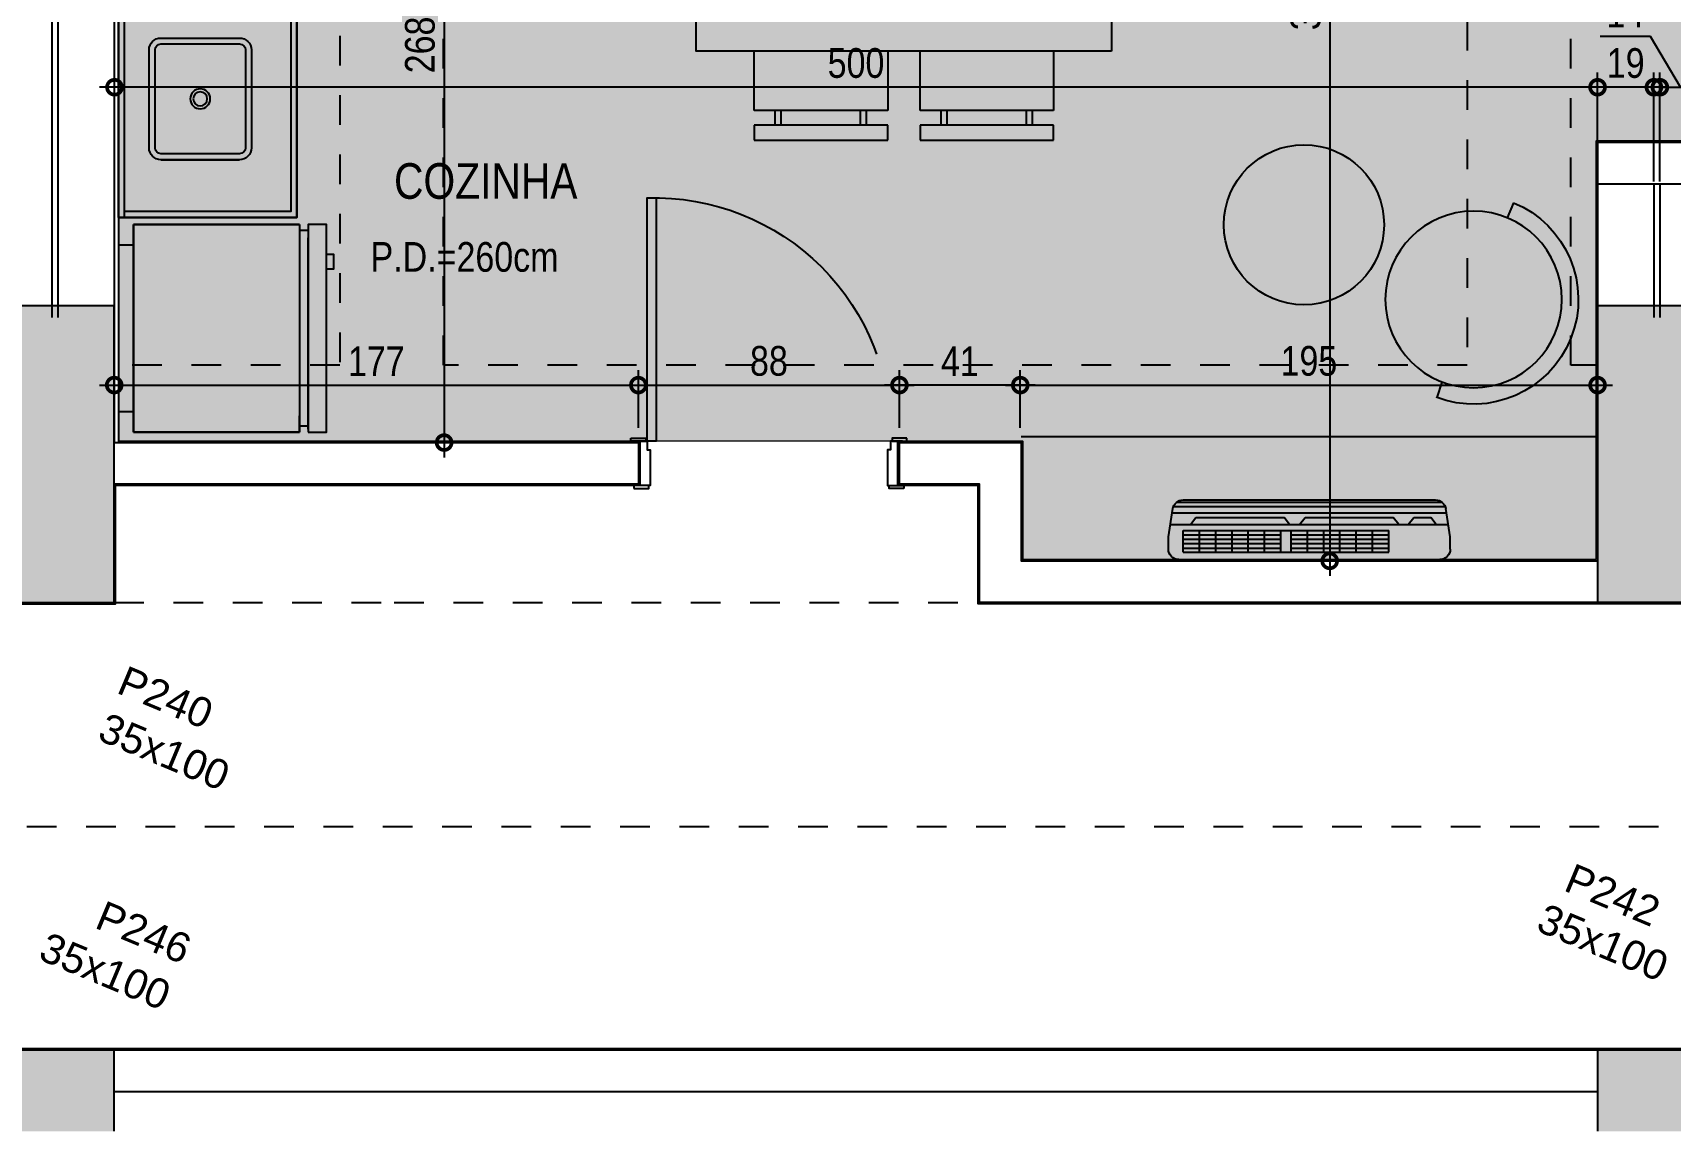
# Model space of a CAD drawing. Header units: metres. Extents: x -41 to 570, y -54 to 184.
# Drawn here: x -14.87 to -9.35, y -54.23 to -50.53 of the extents above; entities that cross this region are included whole.
import ezdxf
from ezdxf.enums import TextEntityAlignment as Align
from ezdxf.xclip import XClip

# ---------------------------------------------------------------- set-up
doc = ezdxf.new("R2010")
doc.units = ezdxf.units.M
doc.header["$XCLIPFRAME"] = 0
for name, pattern in [('DASHEDX2', [1.5, 1, -0.5]), ('ESTILO_TQS_0004', [1.1199999999999999, 0.5, -0.2, 0.01, -0.2, 0.01, -0.2]), ('PUC$0$DASHEDX2', [1.5, 1, -0.5])]:
    doc.linetypes.add(name, pattern=pattern)
for name, color, linetype in [('1', 232, 'DASHEDX2'), ('12', 232, 'Continuous'), ('205', 232, 'ESTILO_TQS_0004'), ('4', 2, 'Continuous'), ('9', 232, 'Continuous'), ('ARQ-DIM', 2, 'Continuous'), ('ARQ-TXT', 2, 'Continuous'), ('PUC$0$ARQ-ALV ACAB', 4, 'Continuous'), ('PUC$0$ARQ-ALV OSSO', 5, 'Continuous'), ('PUC$0$ARQ-CAX @ 1', 1, 'Continuous'), ('PUC$0$ARQ-ENCH', 1, 'Continuous'), ('PUC$0$ARQ-HID', 7, 'Continuous'), ('PUC$0$ARQ-MOB', 7, 'Continuous'), ('PUC$0$ARQ-PRJ', 7, 'PUC$0$DASHEDX2'), ('PUC$0$MAUROAMARELO', 162, 'Continuous')]:
    doc.layers.add(name, color=color, linetype=linetype)
doc.layers.add('PUC$0$ARQ-FORRO', color=9, linetype='Continuous', lineweight=5)
doc.styles.add('Adesa', font='ARIALN.TTF')
doc.styles.get("Standard").update_dxf_attribs({"font": 'arial.ttf'})
doc.dimstyles.new('ADESA 1-0050', dxfattribs={"dimtxt": 0.1, "dimasz": 0.1, "dimexe": 0.05, "dimexo": 0.05, "dimgap": 0.03, "dimtad": 1, "dimdec": 1, "dimlfac": 100, "dimzin": 12, "dimtxsty": 'Adesa', "dimblk": 'DOTSMALL', "dimcen": 1, "dimdle": 0.05, "dimclrd": 1, "dimclre": 1, "dimclrt": 256, "dimazin": 3, "dimtm": 1e-09, "dimtfac": 1, "dimtdec": 1, "dimtmove": 1, "dimatfit": 0, "dimldrblk": 'DOTSMALL', "dimfxl": 0.8, "dimtvp": 2, "dimtolj": 1, "dimtzin": 0, "dimarcsym": 0})

# ---------------------------------------------------------------- blocks, each defined once
blk = doc.blocks.new('PUC$0$00002ITA-AIT-PR-008-BSE-PLA-TIP-R00$0$Cuba 1')
blk.add_line((0.2050000000000978, 0.305000000000291), (0.2050000000000978, 0.03999999999996362))
for points in [[(0.1650000000001342, -4.547473508864641e-13, 0.414213562373095), (0.2050000000000978, 0.03999999999996362), (0.2050000000000978, 0.305000000000291, 0.414213562373095), (0.1650000000001342, 0.3449999999997999), (-0.1650000000001342, 0.3450000000002547, 0.414213562373095), (-0.2050000000001546, 0.3049999999998363), (-0.2050000000001546, 0.03999999999996362, 0.414213562373095), (-0.165000000000191, -4.547473508864641e-13)], [(-0.165000000000191, 0.02000000000043656), (0.1650000000001342, 0.01999999999952706, 0.414213562373095), (0.1849999999996612, 0.03999999999996362), (0.185000000000116, 0.3049999999998363, 0.414213562373095), (0.1650000000001342, 0.3249999999998181), (-0.1650000000001342, 0.3249999999998181, 0.414213562373095), (-0.185000000000116, 0.3049999999998363), (-0.1849999999996612, 0.03999999999996362, 0.414213562373095)]]:
    blk.add_lwpolyline(points, format="xyb", close=True)
for radius in [0.0337021129208581, 0.0237021129208581]:
    blk.add_circle((0, 0.1725000000001273), radius)
blk = doc.blocks.new('*U3397')
at = {"linetype": 'Continuous'}
blk.add_lwpolyline([(0, 0), (0, 0.5999999918791219), (-1.199999999998907, 0.5999999918791219), (-1.199999999998907, 0)], dxfattribs=at)
at = {"lineweight": -2}
for points in [[(-1.199999999998907, 0), (-1.199999999998907, 0.5999999918791219), (0, 0.5999999918791219), (0, 0)], [(-1.179999999998907, 0.02), (-1.179999999998907, 0.5799999918791219), (-0.02000000000000002, 0.5799999918791219), (-0.02, 0.02000000000000013)], [(0, 0.02), (-1.199999999998907, 0.02)], [(0, 0), (-1.199999999998907, 0)]]:
    blk.add_lwpolyline(points, dxfattribs=at)
at = {"lineweight": -2, "extrusion": (0, 0, -1), "zscale": -1, "rotation": 180}
blk.add_blockref('PUC$0$00002ITA-AIT-PR-008-BSE-PLA-TIP-R00$0$Cuba 1', (0.4000000000196451, 0.4474999923912041), dxfattribs=at)
blk = doc.blocks.new('*U3354')
for points in [[(-0.04499999999984539, 0.01000000008298229), (0.004999999999881766, 0.01000000008298229), (0.004999999999881766, 8.256506416060017e-11), (-0.04499999999984539, 8.256506416060017e-11)], [(0.8649999999987084, 0.01000000001440071), (0.8149999999989812, 0.01000000001440071), (0.8149999999989812, 1.395505759560489e-11), (0.8649999999987084, 1.395505759560489e-11)], [(-0.05500000000006366, -0.1599999999634463), (-0.005000000000336513, -0.1599999999634463), (-0.005000000000336513, -0.1499999999630006), (-0.05500000000006366, -0.1499999999630006)], [(0, -0.1499999999630859), (-6.123233995717277e-18, -0.9699999999633984), (0.03000000000020008, -0.9699999999633984), (0.03000000000020009, -0.1499999999630859)], [(0.8749999999981308, -0.1599999999637873), (0.8249999999984037, -0.1599999999637873), (0.8249999999984037, -0.1499999999633417), (0.8749999999981308, -0.1499999999633417)]]:
    blk.add_lwpolyline(points, close=True)
for points in [[(-0.03999999999973625, -0.1499999999628585), (-3.410605131648481e-13, -0.1499999999630859), (-3.410605131648481e-13, -0.1199999999628858), (0.009999999999877218, -0.1199999999628858), (0.009999999999877218, 3.694822052480173e-11), (-0.02500000000077307, 3.717559420024497e-11), (-0.02499999999952252, -0.1499999999628585)], [(0.8599999999991677, -0.1499999999630859), (0.8199999999999998, -0.1499999999633133), (0.8199999999999998, -0.1199999999631132), (0.8099999999997816, -0.1199999999631132), (0.8099999999989858, -2.842344415387998e-14), (0.8450000000000908, 1.989502312893521e-13), (0.8449999999995224, -0.1499999999630859)]]:
    blk.add_lwpolyline(points)
at = {"layer": 'PUC$0$ARQ-PRJ'}
blk.add_arc((0.02365384615401838, -0.1736538461175936), 0.7966973711411198, 268.2986453946612, 1.701354605348371, dxfattribs=at)
blk = doc.blocks.new('PUC$0$pl apto tipo 3 puc')
at = {"layer": 'PUC$0$ARQ-ALV ACAB', "elevation": 4.318356323902826e-06}
for points in [[(-14.594034865218, 0.7660859858552543), (-14.59403197374356, -1.905035675341551), (-12.83724613756041, -1.905035675341551), (-12.83724631144561, -2.055035675341585), (-12.89224610606047, -2.055035675341585)], [(-9.254032021400345, -2.30383286256988), (-9.254032021400345, -1.043804510257637), (-9.224032049007427, -1.043804446940462), (-9.224031996841964, -0.8938044920201438), (-9.6140307469451, -0.8938044940941962), (-9.614031989915349, -2.304062874534997)], [(-5.548965073083528, -2.453819356177433), (-11.69724613756114, -2.453843797776158), (-11.69724613756114, -2.055036599106088), (-11.96724613756116, -2.055035669780953), (-11.96724613756116, -1.905035680910662), (-11.54724613756105, -1.90503566421184), (-11.54724613756105, -2.303843797776181), (-9.614031985331701, -2.303843793192532)]]:
    blk.add_lwpolyline(points, dxfattribs=at)
at = {"layer": 'PUC$0$ARQ-ALV OSSO'}
for p, q in [((-14.60905094744678, 2.860419042223842, 4.318356323902826e-06), (-14.60903198991537, -1.91003567534155, 4.318356323902826e-06)), ((-14.60903198991537, -1.91003567534155, 4.318356323902826e-06), (-12.84224614299433, -1.910035675341551, 4.318356323902826e-06)), ((-12.84224614299433, -1.910035675341551, 4.318356323902826e-06), (-12.8422463060117, -2.050035675341585, 4.318356323902826e-06)), ((-12.8422463060117, -2.050035675341585, 4.318356323902826e-06), (-14.60724966073121, -2.050035675341585, 4.318356323902826e-06))]:
    blk.add_line(p, q, dxfattribs=at)
blk.add_lwpolyline([(-14.79902096237192, 2.001196902857454), (-14.79903198991537, -1.488836797142547)], dxfattribs=at)
at = {"layer": 'PUC$0$ARQ-ALV OSSO', "elevation": 4.318356323902826e-06}
for points in [[(-9.259032028509182, -2.308843797776181), (-9.259032021293933, -1.0388045143331), (-9.229032021293932, -1.038804473578585), (-9.22903197238881, -0.8988045143330088), (-9.609030759231699, -0.8988044943439922), (-9.609031989915364, -2.308843797776181)], [(-9.259032021293933, -1.0388045143331), (-9.609030887726618, -1.03880419299777)], [(-9.419032023141321, -1.038804193793719), (-9.41903202314132, -1.488836797938495)], [(-9.399032023141322, -1.038804193793719), (-9.39903202314132, -1.488836797938495)], [(-9.25724969210978, -2.448819356177433), (-11.69224613756114, -2.448843797776159), (-11.69224613756114, -2.050036599106088), (-11.96224613756116, -2.050035669780953), (-11.96224613756116, -1.910035669780976), (-11.55224613756105, -1.910035675341551), (-11.55224613756105, -2.308843797776181), (-9.609031989915364, -2.308843797776181)]]:
    blk.add_lwpolyline(points, dxfattribs=at)
at = {"layer": 'PUC$0$ARQ-CAX @ 1', "xscale": -1, "rotation": 180}
blk.add_blockref('*U3354', (-12.81224613756097, -2.055035675304409), dxfattribs=at)
at = {"layer": 'PUC$0$ARQ-HID', "extrusion": (0, 0, -1), "xscale": -1.000000000000002, "zscale": -1.000000000000002, "rotation": 90}
blk.add_blockref('*U3397', (14.59403408863873, -1.151311919350521, -4.318356323902826e-06), dxfattribs=at)
blk = doc.blocks.new('PUC$0$pl apto tipo 2 puc')
at = {"layer": 'PUC$0$ARQ-ALV OSSO', "elevation": -8.636712647805652e-06}
blk.add_lwpolyline([(-14.818806158707, 2.001196902857458), (-14.81881744671852, -1.488836797142547)], dxfattribs=at)
blk = doc.blocks.new('PUC$0$GELADEIRA')
for p, q in [((-0.009807916487375223, 0.7391569013258277), (-0.6546741207783497, 0.7391569013258277)), ((-0.05502648320498338, 0.7391492746525046), (-0.009807923656921957, 0.7391569013276467)), ((-0.009807916487261537, 0.7391569013267372), (-0.05502143961894035, 0.7391492755010631)), ((-0.6999985621428777, 0.7092458692974333), (-0.699998562140604, 0.1500008279879694)), ((-0.6999985621404903, 0.7092458692974333), (1.437859395991836e-06, 0.7092458692974333)), ((-0.699998562140604, 0.1500008279870599), (-0.699998562140604, 0.7092458692974333)), ((-0.6999985621404903, 0.1500008279879694), (-0.6999985621404903, 0.7092458692974333)), ((1.437857008568244e-06, 0.7092458693010713), (-0.05502143962155515, 0.7092458692992523)), ((-0.05502143961894035, 0.7092458692983428), (1.437859509678674e-06, 0.7092458692983428)), ((1.437859395936325e-06, 0.1500008279887652), (1.437857008568244e-06, 0.7092458693010713)), ((1.437859395991836e-06, 0.7092458692974333), (1.437859395936325e-06, 0.1500008279869463)), ((1.437859509678674e-06, 0.7092458692983428), (1.437859509623163e-06, 0.1500008279878557)), ((-0.699998562140604, 0.1500008279879694), (1.437859395936325e-06, 0.1500008279887652)), ((1.437859395936325e-06, 0.1500008279869463), (-0.699998562140604, 0.1500008279870599)), ((1.437859509623163e-06, 0.1500008279878557), (-0.6999985621404903, 0.1500008279879694))]:
    blk.add_line(p, q)
blk.add_lwpolyline([(1.437859509678674e-06, 0.7391569013267372), (1.437859509678674e-06, 0.800000827989038), (-0.6999985621404903, 0.8000008279891517), (-0.6999985621404903, 0.7391569013267372)], close=True)
for points in [[(-0.5999985621404675, 0.8000008279891517), (-0.5999985621404675, 0.8240008279891526), (-0.5499985621404562, 0.8240008279891526), (-0.5499985621404562, 0.8000008279891517)], [(-0.6799985621405085, 0.7391569013267372), (-0.6799985621405085, 0.7092458692974333)], [(-0.01999856214047213, 0.7391569013267372), (-0.01999856214047213, 0.7092458692983428)], [(-0.6299985621404403, 0.1500008279879694), (-0.6299985621400992, 0.1000008279879012), (-0.06999856214099515, 0.100000827990175), (-0.06999999999999323, 0.1500000019029131)]]:
    blk.add_lwpolyline(points)
blk = doc.blocks.new('PUC$0$ARQ-LAY-CAD')
for p, q in [((-0.2250000071179556, 0.2999999999993292), (-0.2250000071179556, 0.250000056934482)), ((0.2249999999997954, 0.2999999999993292), (-0.2250000071179556, 0.2999999999993292)), ((0.2249999999997954, 0.250000056934482), (0.2249999999997954, 0.2999999999993292)), ((-0.2250000071179556, 0.250000056934482), (0.2249999999997954, 0.250000056934482)), ((-0.153799955449017, 0.2500001270509529), (-0.1537999483321073, 0.2000001270508278)), ((-0.1337999554499447, 0.250000129897785), (-0.1337999483329213, 0.2000001298974894)), ((-0.1337999554499447, 0.250000129897785), (-0.1337999483329213, 0.2000001298984557)), ((0.1337979952626256, 0.2500000932314492), (0.1337980023794216, 0.2000000932312105)), ((0.1537979952628348, 0.2500000960771445), (0.1537980023790624, 0.2000000960779289)), ((-0.2249999999999091, 0.2000000569358349), (0.2249999999997954, 0.2000000569358349)), ((-0.2249999999999091, 0), (-0.2249999999999091, 0.2000000569358349)), ((0.2249999999997954, 0.2000000569358349), (0.2249999999997954, 0))]:
    blk.add_line(p, q)
blk.add_lwpolyline([(-0.2249999999999091, 0), (0.2249999999997954, 0)])
blk = doc.blocks.new('PUC$0$ARQ_LAY_CAD_RED')
at = {"layer": 'PUC$0$ARQ-MOB'}
for p, q in [((-0.01230181179229817, 0.3527430541242147), (-0.01037502199346818, 0.2974941420323205)), ((0, -0.3529574999999987), (0.001926789798829986, -0.2977085879081045))]:
    blk.add_line(p, q, dxfattribs=at)
blk.add_circle((0, 0), 0.297675, dxfattribs=at)
blk.add_arc((0, 0), 0.3529575, 91.9973642077327, 270.5825098135223, dxfattribs=at)
blk = doc.blocks.new('PUC$0$opção layout final')
at = {"layer": 'PUC$0$ARQ-MOB', "color": 7}
blk.add_lwpolyline([(1.918117386466857, 3.515034853935788), (-0.01677190988693056, 3.515034853935788)], dxfattribs=at)
at = {"layer": 'PUC$0$ARQ-MOB'}
blk.add_lwpolyline([(1.613117223461213, 2.215034881105119), (3.01311722344931, 2.215034881105119), (3.013117223460565, 0.8150348811075503), (1.613117223472468, 0.8150348811075503)], close=True, dxfattribs=at)
at = {"layer": 'PUC$0$ARQ-MOB', "color": 7}
blk.add_circle((0.9645904100012608, 2.800921914524217), 0.2699999999999984, dxfattribs=at)
at = {"layer": 'PUC$0$ARQ-MOB', "color": 7, "xscale": -1, "rotation": 159.5585769805917}
blk.add_blockref('PUC$0$ARQ_LAY_CAD_RED', (0.3927399279514567, 3.05255098465426), dxfattribs=at)
at = {"layer": 'PUC$0$ARQ-MOB', "rotation": 90}
blk.add_blockref('PUC$0$GELADEIRA', (5.059904096670138, 3.499966149146424), dxfattribs=at)
at = {"layer": 'PUC$0$ARQ-MOB'}
for p in [(2.033522263057474, 2.215034881105119), (2.592712183853163, 2.215034881105119)]:
    blk.add_blockref('PUC$0$ARQ-LAY-CAD', p, dxfattribs=at)
blk = doc.blocks.new('PUC$0$pl forro opção 3')
at = {"layer": 'PUC$0$ARQ-FORRO'}
h = blk.add_hatch(color=256, dxfattribs=at)
h.dxf.hatch_style = 1
h.paths.add_polyline_path([(-4.970018962115073, 5.140033695416363), (-3.036804809885725, 5.140033695416363), (-3.036804809885725, 4.740454706435678), (0.00998102629678499, 4.740454717565385), (0.009983917771220874, 2.069333056368578), (-1.791808107380618, 2.069331670912376), (-1.791811099780606, 2.999223729027335), (-1.941811102300056, 2.999226933668432), (-1.941810614509306, 1.380425040722052), (-4.970018962115073, 1.380425040722052), (-6.104088589553038, 1.380422005695358), (-6.104088589553038, 1.391188599527503), (-6.104088456424023, 3.729224308936196), (-4.970018962122214, 3.729223536318038)])
blk.add_lwpolyline([(-4.970018962115073, 5.140033696666748), (-3.036804809885725, 5.140033696666748), (-3.036804809885725, 4.740454706435678), (0.00998102629678499, 4.740454717565385), (0.009983917771220874, 2.069333056368578), (-1.791808107380618, 2.069331670912376), (-1.791811099780606, 2.999223729027335), (-1.941811102300056, 2.999226933668432), (-1.941810614509306, 1.380425040722052), (-4.970018962115073, 1.380425040722052), (-4.970018962129355, 1.380422005685716), (-6.104088589553038, 1.380422005705007), (-6.104088456424023, 3.729224308936189), (-4.970018962122214, 3.729223536318031)], close=True, dxfattribs=at)
blk = doc.blocks.new('PUC$0$Q2')
at = {"layer": 'PUC$0$MAUROAMARELO'}
for p, q in [((243.2266459978088, -387.2199680435349), (243.2412964932574, -387.1250467797306)), ((244.1640985215757, -387.1386723422559), (243.2390163775241, -387.1386723422559)), ((244.1600940888984, -387.1182753428074), (243.2431979067193, -387.1182753428075)), ((244.1481661018586, -387.1026846636278), (243.2551258937593, -387.1026846636278)), ((244.1270323395545, -387.0957092027159), (243.276259656063, -387.0957092027159)), ((244.1766459978087, -387.2199680435349), (244.16199550236, -387.1250467797306)), ((244.1702531429698, -387.1785484299287), (243.2323301846346, -387.1785484299287)), ((243.2739826990729, -387.1785484299287), (243.2922677003177, -387.1546799405407)), ((243.3497015175714, -387.1546799405407), (243.2922677003177, -387.1546799405407)), ((243.3679865188157, -387.1785484299287), (243.3497015175714, -387.1546799405407)), ((243.4002826504239, -387.1785484299287), (243.4185676516687, -387.1546799405407)), ((243.7159237198113, -387.1546799405407), (243.4185676516687, -387.1546799405407)), ((243.7979523876936, -387.1986790807404), (243.4340514967232, -387.1986790807404)), ((243.4340514967232, -387.2718364671386), (243.4340514967232, -387.1986790807404)), ((243.4887845575602, -387.2718364671386), (243.4887845575602, -387.1986790807404)), ((243.5435176183971, -387.2718364671386), (243.5435176183971, -387.1986790807404)), ((243.5982506792341, -387.2718364671386), (243.5982506792341, -387.1986790807404)), ((243.6529837400715, -387.2718364671386), (243.6529837400715, -387.1986790807404)), ((243.7077168009084, -387.2718364671386), (243.7077168009084, -387.1986790807404)), ((243.734208721056, -387.1785484299287), (243.7159237198113, -387.1546799405407)), ((243.7624498617454, -387.2718364671386), (243.7624498617454, -387.1986790807404)), ((243.7684489005684, -387.1785484299287), (243.7867339018131, -387.1546799405407)), ((244.0840899699557, -387.1546799405407), (243.7867339018131, -387.1546799405407)), ((243.7979523876936, -387.2718364671386), (243.7979523876936, -387.1986790807404)), ((244.1263507527154, -387.1986790807408), (243.7979523876936, -387.1986790807404)), ((243.8526854485306, -387.2718364671386), (243.8526854485306, -387.1986790807404)), ((243.9074185093675, -387.2718364671386), (243.9074185093675, -387.1986790807404)), ((243.9621515702045, -387.2718364671386), (243.9621515702045, -387.1986790807404)), ((244.0168846310414, -387.2718364671386), (244.0168846310414, -387.1986790807406)), ((244.0716176918784, -387.2718364671386), (244.0716176918784, -387.1986790807406)), ((244.1023749712004, -387.1785484299287), (244.0840899699557, -387.1546799405407)), ((244.1263507527153, -387.2718364671386), (244.1263507527153, -387.1986790807406)), ((243.2266459978088, -387.2613876571413), (243.2266459978088, -387.2199680435349)), ((243.5967832414951, -387.2134717998856), (243.4340514967232, -387.2134717998855)), ((243.5967832414951, -387.2282645190307), (243.4340514967232, -387.2282645190307)), ((243.5967832414951, -387.2430572381758), (243.4340514967232, -387.2430572381758)), ((243.6598948984558, -387.2134717998856), (243.5967832414951, -387.2134717998856)), ((243.6598948984558, -387.2282645190307), (243.5967832414951, -387.2282645190307)), ((243.6598948984558, -387.2430572381758), (243.5967832414951, -387.2430572381758)), ((243.7230065554165, -387.2134717998856), (243.6598948984558, -387.2134717998856)), ((243.7230065554165, -387.2282645190307), (243.6598948984558, -387.2282645190307)), ((243.7230065554165, -387.2430572381758), (243.6598948984558, -387.2430572381758)), ((243.7624498617454, -387.2134717998856), (243.7230065554165, -387.2134717998856)), ((243.7624498617454, -387.2282645190307), (243.7230065554165, -387.2282645190307)), ((243.7624498617454, -387.2430572381758), (243.7230065554165, -387.2430572381758)), ((243.9059510716286, -387.2134717998858), (243.7979523876936, -387.2134717998858)), ((243.9059510716286, -387.2282645190309), (243.7979523876936, -387.2282645190309)), ((243.9059510716286, -387.2430572381758), (243.7979523876936, -387.2430572381758)), ((243.9690627285893, -387.2134717998858), (243.9059510716286, -387.2134717998858)), ((243.9690627285893, -387.2282645190309), (243.9059510716286, -387.2282645190309)), ((243.9690627285893, -387.2430572381758), (243.9059510716286, -387.2430572381758)), ((244.03217438555, -387.2134717998858), (243.9690627285893, -387.2134717998858)), ((244.03217438555, -387.2282645190309), (243.9690627285893, -387.2282645190309)), ((244.03217438555, -387.2430572381758), (243.9690627285893, -387.2430572381758)), ((244.1263507527153, -387.2134717998858), (244.03217438555, -387.2134717998858)), ((244.1263507527153, -387.2282645190309), (244.03217438555, -387.2282645190309)), ((244.1263507527153, -387.2430572381758), (244.03217438555, -387.2430572381758)), ((244.1766459978087, -387.2613876571413), (244.1766459978087, -387.2199680435349)), ((244.1411434718605, -387.2968901830895), (243.262148523757, -387.2968901830895)), ((243.5967832414951, -387.257849957321), (243.4340514967232, -387.257849957321)), ((243.7979523876936, -387.2718364671386), (243.4340514967232, -387.2718364671386)), ((243.6598948984558, -387.257849957321), (243.5967832414951, -387.257849957321)), ((243.7230065554165, -387.257849957321), (243.6598948984558, -387.257849957321)), ((243.7624498617454, -387.257849957321), (243.7230065554165, -387.257849957321)), ((243.9059510716286, -387.257849957321), (243.7979523876936, -387.257849957321)), ((244.1263507527154, -387.2718364671387), (243.7979523876936, -387.2718364671386)), ((243.9690627285893, -387.257849957321), (243.9059510716286, -387.257849957321)), ((244.03217438555, -387.257849957321), (243.9690627285893, -387.257849957321)), ((244.1263507527153, -387.2578499573209), (244.03217438555, -387.257849957321))]:
    blk.add_line(p, q, dxfattribs=at)
for centre, start, end in [((243.276259656063, -387.1312117286641), 90, 170.0000000000153), ((244.1270323395545, -387.1312117286641), 9.999999999984647, 90), ((243.262148523757, -387.2613876571413), 180, 270), ((244.1411434718605, -387.2613876571413), 270, 0)]:
    blk.add_arc(centre, 0.03550252594831591, start, end, dxfattribs=at)
blk = doc.blocks.new('PUC$0$A$C38b7fdd1')
at = {"layer": 'PUC$0$MAUROAMARELO', "xscale": -1, "rotation": 180}
blk.add_blockref('PUC$0$Q2', (-247.7050578866552, -382.1168564864227, -4.318028359462527e-06), dxfattribs=at)
blk = doc.blocks.new('PUC')
at = {"layer": 'PUC$0$ARQ-ALV ACAB', "elevation": -4.318356323902826e-06}
for points in [[(5.2767328482812, 53.95491277616004), (25.73104729153295, 53.95488225511198)], [(14.94991157132493, 52.45503525999971), (14.60021314371073, 52.45503525999971), (14.59521314371073, 52.45503525999971), (14.59521314371073, 52.05122713756543)], [(12.88320281615715, 52.05622713756544), (14.59521314371073, 52.05622713756543)]]:
    blk.add_lwpolyline(points, dxfattribs=at)
at = {"layer": 'PUC$0$ARQ-ALV OSSO', "elevation": -4.318356323902826e-06}
for points in [[(9.599988700012041, 54.09982072645932), (14.59998870001204, 54.09983246942348)], [(5.392422803061437, 53.95981084459983), (25.380940151917, 53.9598577894884)]]:
    blk.add_lwpolyline(points, dxfattribs=at)
at = {"rotation": 180}
blk.add_blockref('PUC$0$pl apto tipo 3 puc', (-0.009043289903322815, 50.00119146222385, -8.636712647805652e-06), dxfattribs=at)
at = {"layer": 'PUC$0$ARQ-ALV ACAB'}
blk.add_blockref('PUC$0$opção layout final', (9.625085528868397, 48.37619407953198, -4.318356323902826e-06), dxfattribs=at)
at = {"layer": 'PUC$0$ARQ-ALV OSSO', "rotation": 180}
blk.add_blockref('PUC$0$pl apto tipo 2 puc', (-0.008828743811791995, 50.00119146222385, -4.318356323902826e-06), dxfattribs=at)
at = {"layer": 'PUC$0$ARQ-ENCH'}
blk.add_blockref('PUC$0$A$C38b7fdd1', (14.57500765754345, 47.12577242), dxfattribs=at)
at = {"layer": 'PUC$0$ARQ-FORRO'}
blk.add_blockref('PUC$0$pl forro opção 3', (14.57500765754345, 47.16577242000001, -4.318356323902826e-06), dxfattribs=at)
blk = doc.blocks.new('_DotSmall')
at = {"color": 0, "linetype": 'ByBlock', "const_width": 0.5}
blk.add_lwpolyline([(-0.0625, 0, 1), (0.0625, 0, 1)], format="xyb", close=True, dxfattribs=at)
blk = doc.blocks.new('*D698')
at = {"layer": 'ARQ-DIM', "color": 1, "lineweight": -2, "transparency": 16777216}
for p, q in [((-9.421728406572424, -50.54189560577174), (-9.59120998910994, -50.54189560577174)), ((-9.319988732314306, -50.71336296760764), (-9.421728406572424, -50.54189560577174)), ((-9.389988733237999, -51.03066250953769), (-9.389988733237999, -50.66336296760765)), ((-9.249988731390612, -51.02999597655695), (-9.249988731390612, -50.66336296760765)), ((-9.389988733237999, -50.71336296760764), (-9.489988733237999, -50.71336296760764)), ((-9.389988733237999, -50.71336296760764), (-9.249988731390612, -50.71336296760764)), ((-9.389988733237999, -50.71336296760764), (-9.249988731390612, -50.71336296760764)), ((-9.249988731390612, -50.71336296760764), (-9.149988731390613, -50.71336296760764))]:
    blk.add_line(p, q, dxfattribs=at)
at = {"layer": 'Defpoints', "color": 0, "transparency": 16777216}
for p in [(-9.249988731390612, -50.71336296760764), (-9.389988733237999, -51.08066250953769), (-9.249988731390612, -51.07999597655694)]:
    blk.add_point(p, dxfattribs=at)
at = {"layer": 'ARQ-DIM', "color": 1, "lineweight": -2, "transparency": 16777216, "xscale": 0.1, "yscale": 0.1, "zscale": 0.1}
blk.add_blockref('_DotSmall', (-9.389988733237999, -50.71336296760764), dxfattribs=at)
at = {"layer": 'ARQ-DIM', "color": 1, "lineweight": -2, "transparency": 16777216, "xscale": 0.1, "yscale": 0.1, "zscale": 0.1, "rotation": 180}
blk.add_blockref('_DotSmall', (-9.249988731390612, -50.71336296760764), dxfattribs=at)
at = {"layer": 'ARQ-DIM', "transparency": 16777216, "insert": (-9.50646919784118, -50.46169096729971), "char_height": 0.1, "attachment_point": 5, "style": 'Adesa'}
blk.add_mtext('\\A1;14', dxfattribs=at)
blk = doc.blocks.new('*D699')
at = {"layer": 'ARQ-DIM', "color": 1, "lineweight": -2, "transparency": 16777216}
for p, q in [((-9.599987592100764, -51.03066250932569), (-9.599987592100764, -50.66336296760765)), ((-9.409988733237999, -51.03066250953769), (-9.409988733237999, -50.66336296760765)), ((-9.359988733237998, -50.71336296760764), (-9.649987592100764, -50.71336296760764))]:
    blk.add_line(p, q, dxfattribs=at)
at = {"layer": 'Defpoints', "color": 0, "transparency": 16777216}
for p in [(-9.599987592100764, -50.71336296760764), (-9.599987592100764, -51.08066250932569), (-9.409988733237999, -51.08066250953769)]:
    blk.add_point(p, dxfattribs=at)
at = {"layer": 'ARQ-DIM', "color": 1, "lineweight": -2, "transparency": 16777216, "xscale": 0.1, "yscale": 0.1, "zscale": 0.1, "rotation": 180}
blk.add_blockref('_DotSmall', (-9.599987592100764, -50.71336296760764), dxfattribs=at)
at = {"layer": 'ARQ-DIM', "color": 1, "lineweight": -2, "transparency": 16777216, "xscale": 0.1, "yscale": 0.1, "zscale": 0.1}
blk.add_blockref('_DotSmall', (-9.409988733237999, -50.71336296760764), dxfattribs=at)
at = {"layer": 'ARQ-DIM', "transparency": 16777216, "insert": (-9.504988162669381, -50.63230566883547), "char_height": 0.1, "attachment_point": 5, "style": 'Adesa'}
blk.add_mtext('\\A1;19', dxfattribs=at)
blk = doc.blocks.new('*D700')
at = {"layer": 'ARQ-DIM', "color": 1, "lineweight": -2, "transparency": 16777216}
for p, q in [((-14.59904047388, -50.98065031952853), (-14.59904047388, -50.66336299406667)), ((-9.599987469328386, -50.88999596610988), (-9.599987469328386, -50.66336299406667)), ((-9.549987469328386, -50.71336299406667), (-14.64904047388, -50.71336299406667))]:
    blk.add_line(p, q, dxfattribs=at)
at = {"layer": 'Defpoints', "color": 0, "transparency": 16777216}
for p in [(-14.59904047388, -50.71336299406667), (-9.599987469328386, -50.93999596610988, -8.636712647805652e-06), (-14.59904047388, -51.03065031952853, -4.318356323902826e-06)]:
    blk.add_point(p, dxfattribs=at)
at = {"layer": 'ARQ-DIM', "color": 1, "lineweight": -2, "transparency": 16777216, "xscale": 0.1, "yscale": 0.1, "zscale": 0.1, "rotation": 180}
blk.add_blockref('_DotSmall', (-14.59904047388, -50.71336299406667), dxfattribs=at)
at = {"layer": 'ARQ-DIM', "color": 1, "lineweight": -2, "transparency": 16777216, "xscale": 0.1, "yscale": 0.1, "zscale": 0.1}
blk.add_blockref('_DotSmall', (-9.599987469328386, -50.71336299406667), dxfattribs=at)
at = {"layer": 'ARQ-DIM', "transparency": 16777216, "insert": (-12.09951397160419, -50.6323056952945), "char_height": 0.1, "attachment_point": 5, "style": 'Adesa'}
blk.add_mtext('\\A1;500', dxfattribs=at)
blk = doc.blocks.new('*D714')
at = {"layer": 'ARQ-DIM', "color": 1, "lineweight": -2, "transparency": 16777216}
for p, q in [((-13.71902379996025, -49.2301041364142), (-13.43798104070391, -49.2301041364142)), ((-13.48798104070391, -49.1801041364142), (-13.48798104070391, -51.96122713756542)), ((-13.72081578414575, -51.91122713756542), (-13.43798104070391, -51.91122713756542))]:
    blk.add_line(p, q, dxfattribs=at)
at = {"layer": 'Defpoints', "color": 0, "transparency": 16777216}
for p in [(-13.76902379996025, -49.2301041364142, -1.295506897170848e-05), (-13.77081578414575, -51.91122713756542, -4.318356323902826e-06), (-13.48798104070391, -51.91122713756542)]:
    blk.add_point(p, dxfattribs=at)
at = {"layer": 'ARQ-DIM', "color": 1, "lineweight": -2, "transparency": 16777216, "xscale": 0.1, "yscale": 0.1, "zscale": 0.1}
for p, rotation in [((-13.48798104070391, -49.2301041364142), 90), ((-13.48798104070391, -51.91122713756542), 270)]:
    blk.add_blockref('_DotSmall', p, dxfattribs=dict(at, rotation=rotation))
at = {"layer": 'ARQ-DIM', "transparency": 16777216, "insert": (-13.56903833947609, -50.57066563698979), "char_height": 0.1, "attachment_point": 5, "rotation": 90, "style": 'Adesa'}
blk.add_mtext('\\A1;268', dxfattribs=at)
blk = doc.blocks.new('*D719')
at = {"layer": 'ARQ-DIM', "color": 1, "lineweight": -2, "transparency": 16777216}
for p, q in [((-10.50292135554169, -48.49119213856414), (-10.50292135554169, -52.36003526000005)), ((-10.38081271965803, -48.54119213856414), (-10.55292135554169, -48.54119213856414)), ((-10.38081271965803, -52.31003526000006), (-10.55292135554169, -52.31003526000006))]:
    blk.add_line(p, q, dxfattribs=at)
at = {"layer": 'Defpoints', "color": 0, "transparency": 16777216}
for p in [(-10.33081271965803, -48.54119213856414, -4.318356323902826e-06), (-10.50292135554169, -52.31003526000006), (-10.33081271965803, -52.31003526000006, -8.636712647805652e-06)]:
    blk.add_point(p, dxfattribs=at)
at = {"layer": 'ARQ-DIM', "color": 1, "lineweight": -2, "transparency": 16777216, "xscale": 0.1, "yscale": 0.1, "zscale": 0.1}
for p, rotation in [((-10.50292135554169, -48.54119213856414), 90), ((-10.50292135554169, -52.31003526000006), 270)]:
    blk.add_blockref('_DotSmall', p, dxfattribs=dict(at, rotation=rotation))
at = {"layer": 'ARQ-DIM', "transparency": 16777216, "insert": (-10.58397865431387, -50.42561369928208), "char_height": 0.1, "attachment_point": 5, "rotation": 90, "style": 'Adesa'}
blk.add_mtext('\\A1;377', dxfattribs=at)
blk = doc.blocks.new('*D722')
at = {"layer": 'ARQ-DIM', "color": 1, "lineweight": -2, "transparency": 16777216}
for p, q in [((-14.64998870001205, -51.71747902347605), (-12.78320285309226, -51.71747902347605)), ((-14.59998870001204, -51.86122713756539), (-14.59998870001204, -51.66747902347605)), ((-12.83320285309226, -51.86122821417269), (-12.83320285309226, -51.66747902347605))]:
    blk.add_line(p, q, dxfattribs=at)
at = {"layer": 'Defpoints', "color": 0, "transparency": 16777216}
for p in [(-12.83320285309226, -51.71747902347605), (-14.59998870001204, -51.91122713756539, -8.636712647805652e-06), (-12.83320285309226, -51.91122821417269, -8.636712647805652e-06)]:
    blk.add_point(p, dxfattribs=at)
at = {"layer": 'ARQ-DIM', "color": 1, "lineweight": -2, "transparency": 16777216, "xscale": 0.1, "yscale": 0.1, "zscale": 0.1, "rotation": 180}
blk.add_blockref('_DotSmall', (-14.59998870001204, -51.71747902347605), dxfattribs=at)
at = {"layer": 'ARQ-DIM', "color": 1, "lineweight": -2, "transparency": 16777216, "xscale": 0.1, "yscale": 0.1, "zscale": 0.1}
blk.add_blockref('_DotSmall', (-12.83320285309226, -51.71747902347605), dxfattribs=at)
at = {"layer": 'ARQ-DIM', "transparency": 16777216, "insert": (-13.71659577655215, -51.63727438500401), "char_height": 0.1, "attachment_point": 5, "style": 'Adesa'}
blk.add_mtext('\\A1;177', dxfattribs=at)
blk = doc.blocks.new('*D723')
at = {"layer": 'ARQ-DIM', "color": 1, "lineweight": -2, "transparency": 16777216}
for p, q in [((-12.88320285309226, -51.71747902347605), (-11.90320284765783, -51.71747902347605)), ((-12.83320285309226, -51.86122821417269), (-12.83320285309226, -51.66747902347605)), ((-11.95320284765783, -51.86122713200482), (-11.95320284765783, -51.66747902347605))]:
    blk.add_line(p, q, dxfattribs=at)
at = {"layer": 'Defpoints', "color": 0, "transparency": 16777216}
for p in [(-11.95320284765783, -51.71747902347605), (-12.83320285309226, -51.91122821417269, -8.636712647805652e-06), (-11.95320284765783, -51.91122713200482, -8.636712647805652e-06)]:
    blk.add_point(p, dxfattribs=at)
at = {"layer": 'ARQ-DIM', "color": 1, "lineweight": -2, "transparency": 16777216, "xscale": 0.1, "yscale": 0.1, "zscale": 0.1, "rotation": 180}
blk.add_blockref('_DotSmall', (-12.83320285309226, -51.71747902347605), dxfattribs=at)
at = {"layer": 'ARQ-DIM', "color": 1, "lineweight": -2, "transparency": 16777216, "xscale": 0.1, "yscale": 0.1, "zscale": 0.1}
blk.add_blockref('_DotSmall', (-11.95320284765783, -51.71747902347605), dxfattribs=at)
at = {"layer": 'ARQ-DIM', "transparency": 16777216, "insert": (-12.39320285037505, -51.63642172470387), "char_height": 0.1, "attachment_point": 5, "style": 'Adesa'}
blk.add_mtext('\\A1;88', dxfattribs=at)
blk = doc.blocks.new('*D724')
at = {"layer": 'ARQ-DIM', "color": 1, "lineweight": -2, "transparency": 16777216}
for p, q in [((-11.49581908988939, -51.71747902347605), (-12.00320284765784, -51.71747902347605)), ((-11.95320284765783, -51.86122713200482), (-11.95320284765783, -51.66747902347605)), ((-11.54581908988939, -51.86122614429923), (-11.54581908988939, -51.66747902347605))]:
    blk.add_line(p, q, dxfattribs=at)
at = {"layer": 'Defpoints', "color": 0, "transparency": 16777216}
for p in [(-11.95320284765783, -51.71747902347605), (-11.95320284765783, -51.91122713200482, -8.636712647805652e-06), (-11.54581908988939, -51.91122614429923, -4.318356323902826e-06)]:
    blk.add_point(p, dxfattribs=at)
at = {"layer": 'ARQ-DIM', "color": 1, "lineweight": -2, "transparency": 16777216, "xscale": 0.1, "yscale": 0.1, "zscale": 0.1, "rotation": 180}
blk.add_blockref('_DotSmall', (-11.95320284765783, -51.71747902347605), dxfattribs=at)
at = {"layer": 'ARQ-DIM', "color": 1, "lineweight": -2, "transparency": 16777216, "xscale": 0.1, "yscale": 0.1, "zscale": 0.1}
blk.add_blockref('_DotSmall', (-11.54581908988939, -51.71747902347605), dxfattribs=at)
at = {"layer": 'ARQ-DIM', "transparency": 16777216, "insert": (-11.74951096877361, -51.63727438500401), "char_height": 0.1, "attachment_point": 5, "style": 'Adesa'}
blk.add_mtext('\\A1;41', dxfattribs=at)
blk = doc.blocks.new('*D725')
at = {"layer": 'ARQ-DIM', "color": 1, "lineweight": -2, "transparency": 16777216}
for p, q in [((-11.59581908988939, -51.71747902347605), (-9.54998831700858, -51.71747902347605)), ((-11.54581908988939, -51.86122614429923), (-11.54581908988939, -51.66747902347605)), ((-9.599988317008581, -51.86122618093464), (-9.599988317008581, -51.66747902347605))]:
    blk.add_line(p, q, dxfattribs=at)
at = {"layer": 'Defpoints', "color": 0, "transparency": 16777216}
for p in [(-9.599988317008581, -51.71747902347605), (-11.54581908988939, -51.91122614429923, -4.318356323902826e-06), (-9.599988317008581, -51.91122618093464, -8.636712647805652e-06)]:
    blk.add_point(p, dxfattribs=at)
at = {"layer": 'ARQ-DIM', "color": 1, "lineweight": -2, "transparency": 16777216, "xscale": 0.1, "yscale": 0.1, "zscale": 0.1, "rotation": 180}
blk.add_blockref('_DotSmall', (-11.54581908988939, -51.71747902347605), dxfattribs=at)
at = {"layer": 'ARQ-DIM', "color": 1, "lineweight": -2, "transparency": 16777216, "xscale": 0.1, "yscale": 0.1, "zscale": 0.1}
blk.add_blockref('_DotSmall', (-9.599988317008581, -51.71747902347605), dxfattribs=at)
at = {"layer": 'ARQ-DIM', "transparency": 16777216, "insert": (-10.57290370344899, -51.63642172470387), "char_height": 0.1, "attachment_point": 5, "style": 'Adesa'}
blk.add_mtext('\\A1;195', dxfattribs=at)
blk = doc.blocks.new('est-lo-08-6sa-r00')
at = {"layer": '4'}
h = blk.add_hatch(color=8, dxfattribs=at)
h.dxf.hatch_style = 1
h.paths.add_polyline_path([(72.45359600000049, -775.948262999999), (89.9877070000004, -768.6301379999992), (31.82787399999984, -629.2800969999994), (14.29376300000001, -636.5982219999993)], flags=17)
h.paths.add_polyline_path([(-113.9049340000005, -1069.376460999999), (37.44213000000002, -1006.209490999998), (30.12385199999994, -988.6750119999992), (-103.6891010000002, -1044.523857999999), (-278.9303289999998, -624.6486359999992), (-286.2484539999996, -607.1145249999993), (-286.2484749999996, -607.1145339999996), (-307.0557899999995, -557.2605349999997), (-324.5898800000006, -564.5786499999994)])
h.paths.add_polyline_path([(-3206.956630999998, -1758.910156999999), (-3258.953831999998, -1634.325684), (-3291.253509999999, -1647.806439999999), (-3239.256308999999, -1772.390912999999)])
h.paths.add_polyline_path([(-2993.189753999998, -2271.092217999998), (-3020.151167, -2206.492820999998), (-3034.916840999999, -2212.655495999998), (-3140.452497999998, -1959.793706999999), (-3125.686931, -1953.631075999999), (-3148.796797999999, -1898.260197999999), (-3181.096476999999, -1911.740953999999), (-3025.489431999998, -2284.572973999999)])
h.paths.add_polyline_path([(-2947.092820999999, -1013.293024), (-2914.793142, -999.8122680000004), (-2953.309588, -907.527473), (-2985.609266, -921.0082290000005)])
h.paths.add_polyline_path([(-2727.356492000001, -1539.777800999999), (-2695.056814, -1526.297044999999), (-2733.573258999998, -1434.012249999999), (-2765.872937999999, -1447.493005999999)])
h.paths.add_polyline_path([(2122.48851, 465.4148090000003), (2070.491308999999, 589.9992829999999), (2038.191631, 576.5185270000004), (2090.188831999999, 451.9340530000002)])
h.paths.add_polyline_path([(2012.331383999999, 729.3495480000001), (1857.495358999999, 1100.334220999999), (1825.19568, 1086.853464999999), (1852.1572, 1022.254111), (1866.922767, 1028.416743), (1971.687404999999, 777.4023), (1956.921837999999, 771.2396689999997), (1980.031704999999, 715.8687919999996)])
h.paths.add_polyline_path([(2336.253806, -46.76345599999922), (2180.644029, 326.0751100000004), (2148.34435, 312.5943540000004), (2171.454217999999, 257.2234770000007), (2186.219784999999, 263.3861090000001), (2291.758174999999, 10.51777200000049), (2276.992607999999, 4.355141000000913), (2303.954127999999, -60.24421199999915)])
h.paths.add_polyline_path([(-385.5172349999993, -426.3873289999996), (-595.433067999999, 76.56770299999988), (-627.7327459999995, 63.08694799999952), (-600.7712259999996, -1.512405999999999), (-586.0056589999992, 4.650225999999691), (-426.1612139999996, -378.3345759999996), (-440.9267810000002, -384.4972079999997), (-417.8169139999999, -439.8680849999996)])
h.paths.add_polyline_path([(-83.24965799999964, 290.3351419999996), (-592.6617279999998, 77.7243639999995), (-382.7471940000005, -425.2275579999996), (-365.2130830000006, -417.9094339999997), (-567.8094919999992, 67.50837699999983), (-108.2312119999995, 259.3202749999996), (-7.318124999999773, 17.53411100000015), (-242.6443529999995, -80.68282400000008), (-140.96112, -324.3142569999997), (-70.36325099999982, -294.8491759999998), (-77.68137600000048, -277.3150649999997), (-130.7451330000004, -299.4620209999997), (-217.7921169999998, -90.89881099999997), (0, 0), (87.04691000000038, -208.5630329999998), (33.98315200000015, -230.7099889999997), (41.30127699999991, -248.2440999999996), (126.664713, -212.6163879999996), (103.5548460000003, -157.2455109999998), (88.78927800000055, -163.4081419999998), (-71.05370500000018, 219.5731569999998), (-56.28813799999982, 225.7357879999997)])
h.paths.add_polyline_path([(395.5056669999994, -856.7658279999989), (368.5441479999995, -792.1664749999987), (353.7785799999997, -798.329105999999), (193.1650519999996, -413.5015989999993), (207.9306199999999, -407.3389679999995), (184.8207519999999, -351.9680909999994), (-61.57965100000013, -454.8069989999995), (-28.45266399999963, -534.1692129999994), (-10.91852799999941, -526.8510599999992), (-36.72741499999947, -465.0229859999995), (159.8391989999999, -382.9829579999996), (355.8878640000003, -852.7124729999991), (159.32125, -934.7525009999987), (132.7484019999998, -871.0736249999991), (115.2142970000001, -878.391764999999), (141.787139, -942.0706259999986), (123.3301799999996, -949.7739149999989), (130.6483049999998, -967.3080259999988)])
h.paths.add_polyline_path([(-2506.849069, -2068.110103999999), (-2474.549390999999, -2054.629347999999), (-2513.065836, -1962.344552999999), (-2545.365514999999, -1975.825308999998)])
h.paths.add_polyline_path([(-2448.754924, -805.304224), (-2411.841008, -789.8976419999999), (-2450.357452999999, -697.6128460000004), (-2487.271369999998, -713.0194279999998)])
h.paths.add_polyline_path([(-2277.356152000001, -1215.972988999999), (-2240.442234999999, -1200.566406999999), (-2278.958680999999, -1108.281610999999), (-2315.872596999998, -1123.688192999999)])
h.paths.add_polyline_path([(-2180.680405, -1447.606533999999), (-2143.766489, -1432.199950999999), (-2182.282934, -1339.915155999999), (-2219.196851, -1355.321738)])
h.paths.add_polyline_path([(-2008.511896999999, -1860.119569999998), (-1971.59798, -1844.712986999999), (-2010.114424999999, -1752.428191999998), (-2047.028341999999, -1767.834773999999)])
h.paths.add_polyline_path([(-1950.417031, -597.315415), (-1918.117352999999, -583.8346590000001), (-1956.633798, -491.5498640000002), (-1988.933476999999, -505.0306199999999)])
h.paths.add_polyline_path([(-1779.018259, -1007.984179999999), (-1746.71858, -994.5034239999998), (-1785.235026, -902.218629), (-1817.534703999999, -915.6993849999996)])
h.paths.add_polyline_path([(-1682.342512999999, -1239.617724999999), (-1650.042834, -1226.136968999999), (-1688.559278999999, -1133.852173999999), (-1720.858957999999, -1147.332929999999)])
h.paths.add_polyline_path([(-1510.174004, -1652.130760999999), (-1477.874324999999, -1638.650004999999), (-1516.390770999999, -1546.365209999999), (-1548.690448999999, -1559.845965999998)])
h.paths.add_polyline_path([(-1456.693376999999, -391.2524330000001), (-1424.393697999999, -377.7716770000002), (-1462.910144, -285.4868820000001), (-1495.209821999999, -298.9676380000003)])
h.paths.add_polyline_path([(-1285.294603999999, -801.9211979999995), (-1252.994926, -788.4404419999995), (-1291.511371, -696.1556469999997), (-1323.811048999999, -709.6364029999997)])
h.paths.add_polyline_path([(-1188.618857999999, -1033.554742999999), (-1156.319178999999, -1020.073986999999), (-1194.835624999999, -927.7891919999992), (-1227.135303, -941.2699479999992)])
h.paths.add_polyline_path([(-1016.450349, -1446.067778999999), (-984.1506699999999, -1432.587022999999), (-1022.667116, -1340.302227999999), (-1054.966794, -1353.782983999999)])
h.paths.add_polyline_path([(-962.9697219999993, -185.189451), (-930.6700429999992, -171.7086949999999), (-969.1864889999995, -79.42390000000034), (-1001.486167, -92.90465600000022)])
h.paths.add_polyline_path([(-791.5709489999999, -595.8582159999995), (-759.2712709999993, -582.3774599999996), (-797.7877159999997, -490.0926649999998), (-830.087394, -503.5734209999997)])
h.paths.add_polyline_path([(-694.8952030000003, -827.4917609999992), (-662.5955239999994, -814.0110049999994), (-701.1119699999999, -721.7262099999994), (-733.4116480000001, -735.2069659999993)])
h.paths.add_polyline_path([(-522.7266940000001, -1240.004796999998), (-490.4270159999996, -1226.524040999999), (-528.943461, -1134.239245999999), (-561.2431389999995, -1147.720001999999)])
h.paths.add_polyline_path([(1351.53574, 780.8041629999996), (1383.835419, 794.2849189999998), (1345.318973, 886.5697139999991), (1313.019295, 873.0889579999994)])
h.paths.add_polyline_path([(353.014255, 364.0562249999997), (385.3139340000003, 377.5369809999997), (346.7974880000002, 469.8217759999997), (314.4978100000009, 456.3410209999996)])
h.paths.add_polyline_path([(848.5836060000001, 570.8895359999998), (885.4975220000001, 586.2961189999997), (846.9810769999999, 678.5809139999992), (810.0671610000003, 663.1743319999998)])
h.paths.add_polyline_path([(524.4120129999999, -46.61010899999968), (556.7116919999996, -33.12935299999981), (518.195247, 59.15544200000008), (485.8955680000002, 45.67468600000018)])
h.paths.add_polyline_path([(1019.981364, 160.2232020000003), (1056.895281, 175.6297840000001), (1018.378835, 267.9145800000003), (981.464919, 252.5079970000002)])
h.paths.add_polyline_path([(621.0882969999998, -278.2449419999995), (653.3879760000001, -264.7641859999995), (614.87153, -172.4793909999996), (582.5718519999997, -185.9601469999995)])
h.paths.add_polyline_path([(1116.657648, -71.41163099999949), (1153.571565, -56.00504899999964), (1115.055119, 36.27974600000056), (1078.141202999999, 20.87316400000049)])
h.paths.add_polyline_path([(1571.272069, 254.3193860000004), (1603.571747, 267.8001420000003), (1565.055302, 360.0849370000004), (1532.755624, 346.6041810000002)])
h.paths.add_polyline_path([(793.2568059999996, -690.757978999999), (825.5564849999996, -677.2772229999991), (787.0400389999993, -584.992427999999), (754.7403609999999, -598.473182999999)])
h.paths.add_polyline_path([(1288.825975999999, -483.9242339999991), (1325.739893, -468.5176519999992), (1287.223447, -376.2328559999991), (1250.309531, -391.6394389999991)])
h.paths.add_polyline_path([(1791.777927, -274.0091669999991), (1824.077604999999, -260.5284109999993), (1785.561159999999, -168.2436159999995), (1753.261481, -181.724370999999)])
h.paths.add_polyline_path([(-3349.413448999998, -1508.456442999999), (-3317.113664, -1494.975642999999), (-3340.223530999999, -1439.604766), (-3354.989096999999, -1445.767395999999), (-3459.753819999998, -1194.75275), (-3444.988254, -1188.590119), (-3471.949773999999, -1123.990766), (-3504.249558999999, -1137.471566)])
h.paths.add_polyline_path([(-359.6583730000003, -579.2150129999995), (-336.5486029999993, -634.5859029999993), (-321.7824039999996, -628.4230349999996), (-161.1694570000002, -1013.250897999999), (-175.9346760000003, -1019.413356999999), (-148.9732669999995, -1084.012691999999), (-116.6746340000003, -1070.532431999999), (-327.3587819999994, -565.7342929999993), (-359.6584599999998, -579.2150489999992)])
at = {"layer": '1'}
for p, q in [((-830.6838969999989, -525.4942510000001), (-955.3144549999995, -226.8813779999999)), ((-976.9931179999992, -265.8098980000001), (-862.9835759999994, -538.975007)), ((-1181.365075999999, -671.8563089999999), (-1277.492649999999, -441.5361349999998)), ((-1302.637226, -472.160401), (-1213.664755, -685.337064)), ((-822.3841709999992, -522.0302359999996), (-830.6838969999989, -525.4942510000001)), ((-862.9835759999994, -538.975007), (-1181.365075999999, -671.8563089999999)), ((-1213.664755, -685.337064), (-1283.808146999999, -714.6124619999998))]:
    blk.add_line(p, q, dxfattribs=at)
for points in [[(-822.5931709999991, -608.8058059999998), (-791.5709489999999, -595.858216)], [(-1165.891368, -752.086464), (-822.5931709999991, -608.8058059999998)], [(-733.4116480000002, -735.206966), (-764.4338699999995, -748.1545559999997)], [(-764.4338699999995, -748.1545559999997), (-1107.732066999999, -891.4352139999999)], [(-1252.994926, -788.4404419999998), (-1165.891368, -752.086464)], [(-1107.732066999999, -891.4352139999999), (-1194.835624999999, -927.789192)]]:
    blk.add_lwpolyline(points, dxfattribs=at)
at = {"layer": '205'}
blk.add_line((-3429.010898999999, -1778.446548), (2212.806020000001, 576.2562130000003), dxfattribs=at)
at = {"layer": '4', "linetype": 'Continuous'}
for points in [[(-791.5709489999999, -595.858216), (-759.2712709999992, -582.3774599999997), (-797.7877159999993, -490.0926649999999), (-830.0873939999996, -503.5734209999998), (-791.5709489999999, -595.858216)], [(-1285.294604, -801.921198), (-1252.994926, -788.4404419999998), (-1291.511371, -696.1556469999999), (-1323.811048999999, -709.6364029999997), (-1285.294604, -801.921198)], [(-694.8952029999999, -827.491761), (-662.595523999999, -814.0110050000001), (-701.1119699999997, -721.7262099999998), (-733.4116480000002, -735.206966), (-694.8952029999999, -827.491761)], [(-1188.618857999999, -1033.554743), (-1156.319178999999, -1020.073987), (-1194.835624999999, -927.789192), (-1227.135302999999, -941.2699479999999), (-1188.618857999999, -1033.554743)]]:
    blk.add_lwpolyline(points, dxfattribs=at)
at = {"layer": '12', "linetype": 'Continuous'}
for p in [(-768.604996999999, -705.9392639999998), (-1240.875203, -833.356669), (-1230.772685, -909.3245420000001)]:
    blk.add_text('35x100', height=9.975000000000001, dxfattribs=at).set_placement(p)
at = {"layer": '9', "linetype": 'Continuous'}
for s, p in [('P242', (-765.1756589999995, -689.9064060000001)), ('P240', (-1240.978015, -816.3053629999996)), ('P246', (-1217.287043999999, -892.2291739999997))]:
    blk.add_text(s, height=10, dxfattribs=at).set_placement(p)

msp = doc.modelspace()

# ---------------------------------------------------------------- block references
at = {"rotation": 180}
msp.add_blockref('PUC', (0, 0), dxfattribs=at)
at = {"linetype": 'Continuous'}
ref = msp.add_blockref('est-lo-08-6sa-r00', (0, -50), dxfattribs=dict(at, xscale=0.01, yscale=0.01, zscale=0.01, rotation=337.346050855639))
XClip(ref).set_block_clipping_path([(-3617.8293247106803, -1968.6238684087875), (2309.2219967836536, 505.1199023612098), (1831.3677091607203, 1650.0512895176275), (-4095.6836123336134, -823.6924812523694)])

# ---------------------------------------------------------------- texts
at = {"layer": 'ARQ-TXT', "style": 'Adesa'}
for s, height, p in [('COZINHA', 0.12, (-13.34762550865685, -51.02931446882977, -4.31835632350037e-06)), ('P.D.=260cm', 0.1, (-13.41920906335835, -51.2852461978138, -4.318356323502826e-06))]:
    msp.add_text(s, height=height, dxfattribs=at).set_placement(p, align=Align.MIDDLE)

# ---------------------------------------------------------------- dimensions: what is measured, and where the dimension line sits
at = {"layer": 'ARQ-DIM'}
for base, p1, p2, picture, middle in [((-10.50292135554169, -52.31003526000006, 4.318356323902826e-06), (-10.33081271965802, -48.54119213856411), (-10.33081271965802, -52.31003526000003, -4.318356323902826e-06), '*D719', (-10.58397865431387, -50.42561369928208, 4.318356323902826e-06)), ((-13.48798104070391, -51.91122713756542, 4.318356323902826e-06), (-13.76902379996025, -49.23010413641417, -8.636712647805652e-06), (-13.77081578414575, -51.91122713756539), '*D714', (-13.56903833947609, -50.57066563698979, 4.318356323902826e-06))]:
    dim = msp.add_linear_dim(base=base, p1=p1, p2=p2, angle=89.99999999999999, dimstyle='ADESA 1-0050', override={"dimdec": 0}, dxfattribs=at)
    dim.commit()
    dim.dimension.update_dxf_attribs({"geometry": picture, "text_midpoint": middle})
dim = msp.add_linear_dim(base=(-9.249988731390612, -50.71336296760764, -4.318356323097915e-06), p1=(-9.389988733237999, -51.08066250953769, -4.318356323902826e-06), p2=(-9.249988731390612, -51.07999597655694, -4.318356323902826e-06), dimstyle='ADESA 1-0050', dxfattribs=at)
dim.commit()
dim.dimension.update_dxf_attribs({"geometry": '*D698', "text_midpoint": (-9.451728406572423, -50.54189560577174, -4.318356323097915e-06), "dimtype": 160})
for base, p1, p2, picture, middle in [((-14.59904047388, -50.71336299406667, 4.318356323902826e-06), (-9.599987469328386, -50.93999596610988, -4.318356323902826e-06), (-14.59904047388, -51.03065031952853), '*D700', (-12.09951397160419, -50.6323056952945, 4.318356323902826e-06)), ((-12.83320285309226, -51.71747902347605, 4.318356323902826e-06), (-14.59998870001204, -51.91122713756539, -4.318356323902826e-06), (-12.83320285309226, -51.91122821417269, -4.318356323902826e-06), '*D722', (-13.71659577655215, -51.63727438500401, 4.318356323902826e-06)), ((-11.95320284765783, -51.71747902347605, 4.318356323902826e-06), (-11.54581908988939, -51.91122614429923), (-11.95320284765783, -51.91122713200482, -4.318356323902826e-06), '*D724', (-11.74951096877361, -51.63727438500401, 4.318356323902826e-06)), ((-9.599988317008581, -51.71747902347605, 4.318356323902826e-06), (-11.54581908988939, -51.91122614429923), (-9.599988317008581, -51.91122618093464, -4.318356323902826e-06), '*D725', (-10.57290370344899, -51.63642172470387, 4.318356323902826e-06))]:
    dim = msp.add_linear_dim(base=base, p1=p1, p2=p2, dimstyle='ADESA 1-0050', override={"dimdec": 0}, dxfattribs=at)
    dim.commit()
    dim.dimension.update_dxf_attribs({"geometry": picture, "text_midpoint": middle})
for base, p1, p2, picture, middle in [((-9.599987592100764, -50.71336296760764, -4.318356323097915e-06), (-9.409988733237999, -51.08066250953769, -4.318356323902826e-06), (-9.599987592100764, -51.08066250932569, -4.318356323902826e-06), '*D699', (-9.504988162669381, -50.63230566883547, -4.318356323097915e-06)), ((-11.95320284765783, -51.71747902347605, 4.318356323902826e-06), (-12.83320285309226, -51.91122821417269, -4.318356323902826e-06), (-11.95320284765783, -51.91122713200482, -4.318356323902826e-06), '*D723', (-12.39320285037505, -51.63642172470387, 4.318356323902826e-06))]:
    dim = msp.add_linear_dim(base=base, p1=p1, p2=p2, dimstyle='ADESA 1-0050', dxfattribs=at)
    dim.commit()
    dim.dimension.update_dxf_attribs({"geometry": picture, "text_midpoint": middle})

doc.saveas('drawing.dxf')
